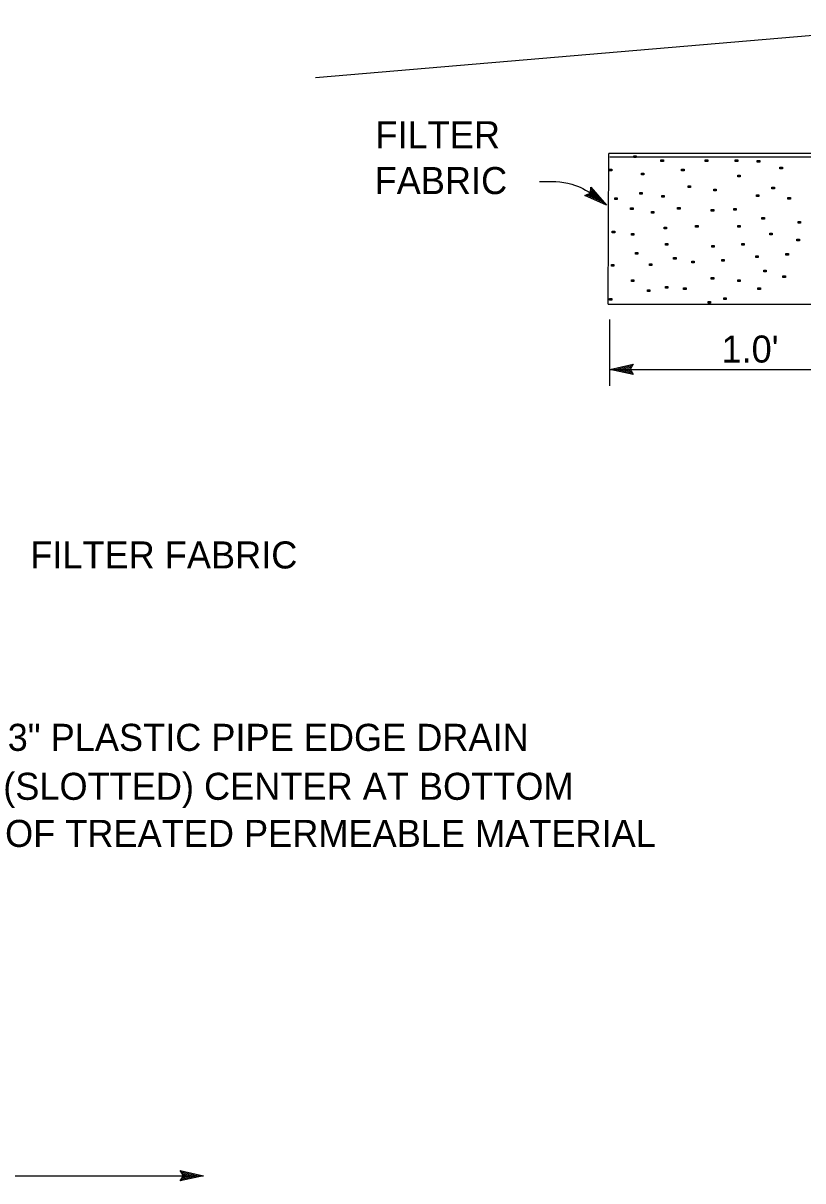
# Model space of a CAD drawing. Extents: x -894 to 866, y -476 to 714.
# Drawn here: x -79.3 to 122.6, y -157.6 to 142 of the extents above; entities that cross this region are included whole.
import ezdxf

# ---------------------------------------------------------------- set-up
doc = ezdxf.new("R2010")
doc.units = 0
for name, color, linetype in [('56 Stage 3 Anno', 7, 'Continuous'), ('57 Undefined', 7, 'Continuous'), ('59 Sndwall Anno', 7, 'Continuous'), ('60 Nongeo Data', 7, 'Continuous')]:
    doc.layers.add(name, color=color, linetype=linetype)

msp = doc.modelspace()

# ---------------------------------------------------------------- linework, layer by layer
at = {"layer": '56 Stage 3 Anno'}
for p, q in [((67.6162, 98.0389), (67.7804, 99.5909)), ((67.7398, 99.1763), (70.6729, 95.7476)), ((67.7804, 99.5909), (67.7804, 99.5909)), ((67.7804, 99.5909), (71.7764, 94.9188)), ((71.7764, 94.9188), (66.178, 97.4547)), ((66.1784, 97.4547), (67.6162, 98.0389)), ((66.1784, 97.4547), (66.1784, 97.4547)), ((70.6615, 95.7507), (66.5815, 97.6011)), ((69.5674, 96.5783), (66.9315, 97.7724)), ((68.463, 97.4078), (67.3351, 97.9188)), ((67.6441, 98.3653), (68.463, 97.4078)), ((67.7111, 98.7484), (69.5674, 96.5783)), ((71.7764, 94.9188), (71.7764, 94.9188)), ((72.689, 48.1528), (72.689, 65.3528)), ((72.689, 52.43), (78.689, 53.7599)), ((78.689, 51.0898), (72.689, 52.43)), ((72.689, 52.43), (72.689, 52.43)), ((72.689, 52.43), (124.8909, 52.43)), ((78.4725, 51.4457), (74.0689, 52.4292)), ((74.08, 52.4331), (78.454, 53.4004)), ((75.4516, 52.4276), (78.2768, 53.054)), ((78.2386, 51.8052), (75.4516, 52.4276)), ((76.8331, 52.4264), (78.0418, 52.6945)), ((78.0622, 52.152), (76.8331, 52.4264)), ((78.689, 53.7599), (77.889, 52.43)), ((77.889, 52.43), (78.689, 51.0898)), ((78.689, 53.7599), (78.689, 53.7599)), ((78.689, 51.0898), (78.689, 51.0898)), ((-37.7891, -156.2696), (-38.5891, -154.9295)), ((-38.5891, -154.9295), (-38.5891, -154.9295)), ((-38.5891, -154.9295), (-32.5891, -156.2696)), ((-38.3726, -155.2854), (-33.969, -156.2688)), ((-38.1387, -155.6448), (-35.3517, -156.2673)), ((-182.5235, -156.2696), (-32.5891, -156.2696)), ((-32.5891, -156.2696), (-38.5891, -157.5995)), ((-38.5891, -157.5995), (-37.7891, -156.2696)), ((-38.5891, -157.5995), (-38.5891, -157.5995)), ((-33.9801, -156.2732), (-38.3545, -157.2405)), ((-35.3517, -156.2673), (-38.1769, -156.8936)), ((-37.9627, -155.9917), (-36.7332, -156.2665)), ((-36.7332, -156.2665), (-37.9423, -156.5342)), ((-32.5891, -156.2696), (-32.5891, -156.2696))]:
    msp.add_line(p, q, dxfattribs=at)
msp.add_spline([(54.4583, 101.0633), (62.804, 100.3681), (68.3678, 97.5862), (71.1496, 95.4999)], degree=3, dxfattribs=at)
at = {"layer": '59 Sndwall Anno'}
for points in [[(78.8614, 107.707), (79.5067, 107.707), (79.5067, 107.2767), (78.8614, 107.2767)], [(85.8992, 106.6716), (86.5445, 106.6716), (86.5445, 106.2413), (85.8992, 106.2413)], [(97.3878, 106.6716), (98.0331, 106.6716), (98.0331, 106.2413), (97.3878, 106.2413)], [(105.15, 106.6716), (105.7952, 106.6716), (105.7952, 106.2413), (105.15, 106.2413)], [(110.8425, 106.4645), (111.4878, 106.4645), (111.4878, 106.0342), (110.8425, 106.0342)], [(72.5115, 104.2373), (73.1567, 104.2373), (73.1567, 103.807), (72.5115, 103.807)], [(80.8319, 103.1964), (81.4772, 103.1964), (81.4772, 102.7661), (80.8319, 102.7661)], [(91.2323, 104.2373), (91.8776, 104.2373), (91.8776, 103.807), (91.2323, 103.807)], [(105.7933, 102.6763), (106.4386, 102.6763), (106.4386, 102.246), (105.7933, 102.246)], [(116.7137, 104.7578), (117.359, 104.7578), (117.359, 104.3275), (116.7137, 104.3275)], [(92.9374, 99.9401), (93.5827, 99.9401), (93.5827, 99.5098), (92.9374, 99.5098)], [(99.5527, 99.0338), (100.198, 99.0338), (100.198, 98.6035), (99.5527, 98.6035)], [(114.6338, 99.5543), (115.2791, 99.5543), (115.2791, 99.124), (114.6338, 99.124)], [(73.9095, 96.833), (74.5548, 96.833), (74.5548, 96.4027), (73.9095, 96.4027)], [(80.4138, 98.1795), (81.0591, 98.1795), (81.0591, 97.7492), (80.4138, 97.7492)], [(86.1063, 97.4543), (86.7516, 97.4543), (86.7516, 97.024), (86.1063, 97.024)], [(110.6354, 97.5582), (111.2807, 97.5582), (111.2807, 97.1279), (110.6354, 97.1279)], [(118.794, 96.9523), (119.4393, 96.9523), (119.4393, 96.522), (118.794, 96.522)], [(78.0335, 94.244), (78.6788, 94.244), (78.6788, 93.8137), (78.0335, 93.8137)], [(83.4319, 93.3098), (84.0772, 93.3098), (84.0772, 92.8795), (83.4319, 92.8795)], [(90.1921, 94.3503), (90.8374, 94.3503), (90.8374, 93.92), (90.1921, 93.92)], [(98.9401, 93.8299), (99.5854, 93.8299), (99.5854, 93.3996), (98.9401, 93.3996)], [(104.7362, 94.037), (105.3815, 94.037), (105.3815, 93.6066), (104.7362, 93.6066)], [(112.0338, 91.7488), (112.6791, 91.7488), (112.6791, 91.3185), (112.0338, 91.3185)], [(121.394, 90.7082), (122.0393, 90.7082), (122.0393, 90.2779), (121.394, 90.2779)], [(73.2886, 88.2374), (73.9339, 88.2374), (73.9339, 87.8071), (73.2886, 87.8071)], [(78.2315, 87.5858), (78.8768, 87.5858), (78.8768, 87.1555), (78.2315, 87.1555)], [(86.7272, 89.2732), (87.3725, 89.2732), (87.3725, 88.8429), (86.7272, 88.8429)], [(94.8724, 89.6673), (95.5177, 89.6673), (95.5177, 89.237), (94.8724, 89.237)], [(105.7933, 89.6673), (106.4386, 89.6673), (106.4386, 89.237), (105.7933, 89.237)], [(114.0507, 87.7197), (114.696, 87.7197), (114.696, 87.2893), (114.0507, 87.2893)], [(87.0721, 84.9842), (87.7173, 84.9842), (87.7173, 84.5539), (87.0721, 84.5539)], [(99.0437, 84.509), (99.689, 84.509), (99.689, 84.0787), (99.0437, 84.0787)], [(106.8334, 84.9842), (107.4787, 84.9842), (107.4787, 84.5539), (106.8334, 84.5539)], [(121.0889, 86.1661), (121.7342, 86.1661), (121.7342, 85.7358), (121.0889, 85.7358)], [(79.2756, 82.6449), (79.9209, 82.6449), (79.9209, 82.2145), (79.2756, 82.2145)], [(89.1524, 81.3417), (89.7976, 81.3417), (89.7976, 80.9114), (89.1524, 80.9114)], [(110.4283, 81.8165), (111.0736, 81.8165), (111.0736, 81.3862), (110.4283, 81.3862)], [(118.274, 82.3823), (118.9192, 82.3823), (118.9192, 81.9519), (118.274, 81.9519)], [(73.0815, 79.5382), (73.7268, 79.5382), (73.7268, 79.1079), (73.0815, 79.1079)], [(82.9118, 79.7807), (83.5571, 79.7807), (83.5571, 79.3504), (82.9118, 79.3504)], [(93.8689, 80.4701), (94.5142, 80.4701), (94.5142, 80.0397), (93.8689, 80.0397)], [(101.6331, 80.8212), (102.2783, 80.8212), (102.2783, 80.3909), (101.6331, 80.3909)], [(112.4984, 78.0882), (113.1437, 78.0882), (113.1437, 77.6579), (112.4984, 77.6579)], [(78.2315, 75.6177), (78.8768, 75.6177), (78.8768, 75.1874), (78.2315, 75.1874)], [(98.9401, 76.224), (99.5854, 76.224), (99.5854, 75.7937), (98.9401, 75.7937)], [(105.7933, 75.6177), (106.4386, 75.6177), (106.4386, 75.1874), (105.7933, 75.1874)], [(117.4665, 76.6386), (118.1118, 76.6386), (118.1118, 76.2083), (117.4665, 76.2083)], [(82.3918, 73.0161), (83.037, 73.0161), (83.037, 72.5858), (82.3918, 72.5858)], [(87.0378, 73.8421), (87.6831, 73.8421), (87.6831, 73.4118), (87.0378, 73.4118)], [(91.7524, 73.5362), (92.3976, 73.5362), (92.3976, 73.1059), (91.7524, 73.1059)], [(110.9937, 73.5362), (111.6389, 73.5362), (111.6389, 73.1059), (110.9937, 73.1059)], [(72.5642, 70.7354), (73.2095, 70.7354), (73.2095, 70.3051), (72.5642, 70.3051)], [(98.1122, 70.0106), (98.7575, 70.0106), (98.7575, 69.5803), (98.1122, 69.5803)], [(102.1531, 70.9346), (102.7984, 70.9346), (102.7984, 70.5043), (102.1531, 70.5043)]]:
    msp.add_lwpolyline(points, close=True, dxfattribs=at)
at = {"layer": '60 Nongeo Data'}
for p, q in [((162.6447, 142.0353), (-3.5608, 127.8652)), ((72.2599, 69.2969), (72.4414, 108.2609)), ((162.3223, 108.2609), (72.4414, 108.2609)), ((72.689, 107.3987), (232.8182, 107.3987)), ((72.2626, 69.2969), (232.8182, 69.2969))]:
    msp.add_line(p, q, dxfattribs=at)

# ---------------------------------------------------------------- texts
at = {"layer": '57 Undefined'}
for s, p in [('FILTER', (11.9628, 109.6578)), ('FABRIC', (11.7454, 97.7925)), ("1.0'", (101.5633, 54.1887)), ('FILTER FABRIC', (-77.4363, 0.8958)), ('3" PLASTIC PIPE EDGE DRAIN', (-83.2756, -46.3128)), ('(SLOTTED) CENTER AT BOTTOM', (-84.4284, -58.984)), ('OF TREATED PERMEABLE MATERIAL', (-83.9532, -71.1753))]:
    msp.add_text(s, height=7, dxfattribs=at).set_placement(p)

doc.saveas('drawing.dxf')
